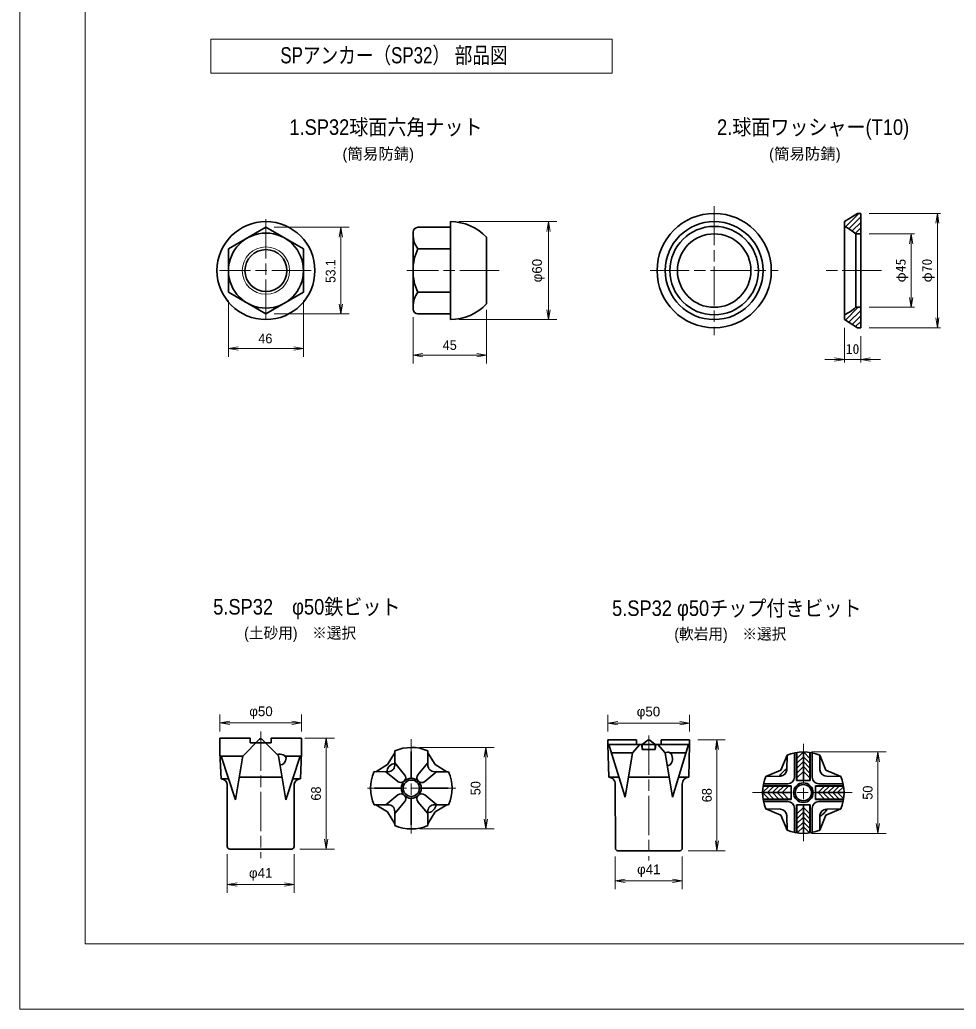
# Model space of a CAD drawing. Units: millimetres at full size, sheet at 1:2. Extents: x 0 to 1680, y 1377 to 2565.
# Drawn here: x 0 to 574, y 1377 to 1983 of the extents above; entities that cross this region are included whole.
import ezdxf
from ezdxf.enums import TextEntityAlignment as Align

# ---------------------------------------------------------------- set-up
doc = ezdxf.new("R2010")
doc.units = ezdxf.units.MM
doc.header["$LTSCALE"] = 2
doc.linetypes.add('CHAIN', pattern=[18.5, 12, -1.5, 3.5, -1.5])
for name, color, linetype, lineweight in [('1外形線', 7, 'Continuous', 35), ('2細い実線', 3, 'Continuous', 20), ('4中心線', 1, 'CHAIN', 13), ('6寸法線', 4, 'Continuous', 13), ('7 枠・タイトル', 7, 'Continuous', 13)]:
    doc.layers.add(name, color=color, linetype=linetype, lineweight=lineweight)
doc.styles.add('ＭＳ ゴシック', font='')
doc.styles.add('ＭＳ Ｐゴシック', font='')
doc.styles.get('ＭＳ ゴシック').set_extended_font_data('MS Gothic')
doc.styles.get('ＭＳ Ｐゴシック').set_extended_font_data('MS PGothic')
pattern_1 = [(45, (-412.783, 1591.053), (-1.6838, 1.6838), [])]

# ---------------------------------------------------------------- blocks, each defined once
blk = doc.blocks.new('open_arrow')
at = {"color": 0, "linetype": 'Continuous', "lineweight": -2}
blk.add_lwpolyline([(7.5, 1.25), (0, 0), (7.5, -1.25)], dxfattribs=at)

msp = doc.modelspace()

# ---------------------------------------------------------------- hatches: boundary and pattern name
at = {"layer": '2細い実線'}
h = msp.add_hatch(dxfattribs=at)
h.set_pattern_fill('USER', color=256, style=0, pattern_type=2)
h.set_pattern_definition(pattern_1)
h.paths.add_polyline_path([(505.18, 1859.469), (505.18, 1856.581, -0.0702), (512.18, 1851.969), (515.18, 1851.969), (515.18, 1864.469), (513.18, 1864.469)])
h = msp.add_hatch(dxfattribs=at)
h.set_pattern_fill('USER', color=256, style=0, pattern_type=2)
h.set_pattern_definition(pattern_1)
h.paths.add_polyline_path([(515.18, 1806.969), (512.18, 1806.969, -0.0702), (505.18, 1802.357), (505.18, 1799.469), (513.18, 1794.469), (515.18, 1794.469)])

# ---------------------------------------------------------------- linework, layer by layer
at = {"layer": '1外形線'}
for p, q in [((505.18, 1859.469), (513.18, 1864.469)), ((513.18, 1864.469), (515.18, 1864.469)), ((515.18, 1864.469), (515.18, 1794.469)), ((127.793, 1842.74), (150.793, 1856.019)), ((150.793, 1856.019), (173.793, 1842.74)), ((263.893, 1856.019), (243.893, 1856.019)), ((263.893, 1829.469), (263.893, 1859.469)), ((505.18, 1859.469), (505.18, 1799.469)), ((240.893, 1805.919), (240.893, 1853.019)), ((285.893, 1809.073), (285.893, 1849.865)), ((512.18, 1806.969), (512.18, 1851.969)), ((515.18, 1851.969), (512.18, 1851.969)), ((127.793, 1842.74), (127.793, 1816.198)), ((173.793, 1842.74), (173.793, 1816.198)), ((263.893, 1842.744), (243.893, 1842.744)), ((263.893, 1829.469), (263.893, 1799.469)), ((127.793, 1816.198), (150.793, 1802.919)), ((150.793, 1802.919), (173.793, 1816.198)), ((263.893, 1816.194), (243.893, 1816.194)), ((263.893, 1802.919), (243.893, 1802.919)), ((263.893, 1799.469), (263.893, 1802.919)), ((515.18, 1806.969), (512.18, 1806.969)), ((505.18, 1799.469), (513.18, 1794.469)), ((513.18, 1794.469), (515.18, 1794.469)), ((122.576, 1542.966), (122.576, 1533.966)), ((122.576, 1542.966), (141.076, 1542.966)), ((136.596, 1531.966), (146.889, 1542.259)), ((141.076, 1542.966), (141.076, 1539.966)), ((158.596, 1531.966), (148.303, 1542.259)), ((154.076, 1542.966), (154.076, 1539.966)), ((154.076, 1542.966), (172.576, 1542.966)), ((172.576, 1542.966), (172.576, 1533.965)), ((360.324, 1541.966), (360.324, 1538.966)), ((360.324, 1541.966), (377.824, 1541.966)), ((377.824, 1541.966), (377.824, 1538.966)), ((381.324, 1538.966), (384.688, 1541.738)), ((389.324, 1538.966), (385.96, 1541.738)), ((392.824, 1541.966), (410.324, 1541.966)), ((392.824, 1541.966), (392.824, 1538.966)), ((410.324, 1541.966), (410.324, 1538.966)), ((141.076, 1539.966), (144.596, 1539.966)), ((144.162, 1539.966), (150.99, 1539.966)), ((150.596, 1539.966), (154.076, 1539.966)), ((229.719, 1526.377), (229.71, 1535.082)), ((239.847, 1518.748), (239.847, 1534.748)), ((249.984, 1526.398), (249.975, 1535.104)), ((249.984, 1526.398), (249.975, 1535.104)), ((360.324, 1538.966), (360.824, 1518.966)), ((360.324, 1538.966), (381.324, 1538.966)), ((360.936, 1538.966), (370.834, 1506.846)), ((375.324, 1533.966), (379.824, 1538.966)), ((381.324, 1535.966), (381.074, 1538.966)), ((381.324, 1538.966), (389.324, 1538.966)), ((381.324, 1538.966), (381.324, 1536.966)), ((381.324, 1535.966), (389.324, 1535.966)), ((389.324, 1535.966), (389.574, 1538.966)), ((389.324, 1538.966), (389.324, 1536.966)), ((389.324, 1538.966), (410.324, 1538.966)), ((395.324, 1533.966), (390.824, 1538.966)), ((409.711, 1538.966), (399.822, 1506.8)), ((410.324, 1538.966), (409.824, 1518.966)), ((476.019, 1517.016), (476.019, 1534.194)), ((480.019, 1517.016), (480.019, 1534.516)), ((484.019, 1517.016), (484.019, 1534.194)), ((122.576, 1533.966), (123.414, 1517.968)), ((122.682, 1531.966), (136.596, 1531.966)), ((123.455, 1531.966), (132.093, 1505.14)), ((132.093, 1505.14), (136.669, 1532.039)), ((163.06, 1505.14), (158.478, 1532.085)), ((172.509, 1531.966), (162.48, 1531.966)), ((171.698, 1531.966), (163.06, 1505.14)), ((172.576, 1533.966), (172.041, 1517.967)), ((229.711, 1533.993), (225.306, 1526.758)), ((249.984, 1533.994), (254.389, 1526.758)), ((362.477, 1533.966), (375.324, 1533.966)), ((375.324, 1533.966), (370.834, 1506.846)), ((395.324, 1533.966), (399.822, 1506.8)), ((395.701, 1533.966), (395.324, 1533.966)), ((408.174, 1533.966), (398.342, 1533.966)), ((470.019, 1532.429), (466.231, 1523.305)), ((470.019, 1532.429), (469.877, 1523.594)), ((474.519, 1533.904), (474.519, 1519.016)), ((475.769, 1517.016), (475.769, 1534.152)), ((484.269, 1517.016), (484.269, 1534.152)), ((485.519, 1533.904), (485.519, 1519.016)), ((493.808, 1523.305), (490.019, 1532.429)), ((490.019, 1532.429), (490.162, 1523.594)), ((225.719, 1522.377), (217.013, 1522.386)), ((225.306, 1526.758), (218.089, 1522.334)), ((231.572, 1516.312), (224.277, 1522.351)), ((235.776, 1520.53), (229.713, 1527.805)), ((243.94, 1520.538), (249.987, 1527.827)), ((243.94, 1520.538), (249.987, 1527.827)), ((248.152, 1516.33), (255.435, 1522.385)), ((248.152, 1516.33), (255.435, 1522.385)), ((254.006, 1522.381), (262.711, 1522.381)), ((254.006, 1522.381), (262.711, 1522.381)), ((254.389, 1526.758), (261.606, 1522.334)), ((466.231, 1523.305), (457.106, 1519.516)), ((502.932, 1519.516), (493.808, 1523.305)), ((123.447, 1517.967), (127.963, 1517.967)), ((134.838, 1518.966), (160.314, 1518.966)), ((167.19, 1517.968), (172.041, 1517.968)), ((360.824, 1518.966), (367.099, 1518.966)), ((372.84, 1518.966), (385.324, 1518.966)), ((397.807, 1518.966), (385.324, 1518.966)), ((409.824, 1518.966), (403.562, 1518.966)), ((457.106, 1519.516), (465.942, 1519.659)), ((475.769, 1517.016), (484.269, 1517.016)), ((502.932, 1519.516), (494.097, 1519.659)), ((127.076, 1514.264), (127.076, 1476.466)), ((168.076, 1514.693), (168.076, 1476.466)), ((233.347, 1512.248), (217.347, 1512.248)), ((246.347, 1512.248), (262.347, 1512.248)), ((364.777, 1514.721), (364.84, 1475.462)), ((405.87, 1514.721), (405.808, 1475.462)), ((472.519, 1513.516), (455.341, 1513.516)), ((472.519, 1513.766), (455.383, 1513.766)), ((470.519, 1515.016), (455.632, 1515.016)), ((472.519, 1513.766), (472.519, 1505.266)), ((487.519, 1513.766), (504.655, 1513.766)), ((487.519, 1505.266), (487.519, 1513.766)), ((487.519, 1513.516), (504.697, 1513.516)), ((489.519, 1515.016), (504.407, 1515.016)), ((231.557, 1508.156), (224.269, 1502.109)), ((235.765, 1503.943), (229.711, 1496.661)), ((239.847, 1505.748), (239.847, 1489.748)), ((243.94, 1503.958), (249.987, 1496.669)), ((248.152, 1508.166), (255.435, 1502.112)), ((472.519, 1509.516), (455.019, 1509.516)), ((472.519, 1505.516), (455.341, 1505.516)), ((472.519, 1505.266), (455.383, 1505.266)), ((470.519, 1504.016), (455.632, 1504.016)), ((487.519, 1509.516), (505.019, 1509.516)), ((487.519, 1505.516), (504.697, 1505.516)), ((487.519, 1505.266), (504.655, 1505.266)), ((489.519, 1504.016), (504.407, 1504.016)), ((225.697, 1502.111), (216.992, 1502.121)), ((218.072, 1502.116), (225.302, 1497.703)), ((229.715, 1498.089), (229.715, 1489.384)), ((249.984, 1498.098), (249.975, 1489.393)), ((254.006, 1502.116), (262.711, 1502.116)), ((261.623, 1502.116), (254.393, 1497.703)), ((457.106, 1499.516), (466.231, 1495.728)), ((457.106, 1499.516), (465.942, 1499.374)), ((474.519, 1485.129), (474.519, 1500.016)), ((475.769, 1502.016), (475.769, 1484.88)), ((475.769, 1502.016), (484.269, 1502.016)), ((476.019, 1502.016), (476.019, 1484.838)), ((480.019, 1502.016), (480.019, 1484.516)), ((484.019, 1502.016), (484.019, 1484.838)), ((484.269, 1502.016), (484.269, 1484.88)), ((485.519, 1485.129), (485.519, 1500.016)), ((493.808, 1495.728), (502.932, 1499.516)), ((502.932, 1499.516), (494.097, 1499.374)), ((225.302, 1497.703), (229.719, 1490.481)), ((254.393, 1497.703), (249.976, 1490.481)), ((466.231, 1495.728), (470.019, 1486.603)), ((470.019, 1486.603), (469.876, 1495.439)), ((490.019, 1486.603), (493.808, 1495.728)), ((490.019, 1486.603), (490.162, 1495.439)), ((128.576, 1474.966), (166.576, 1474.966)), ((366.324, 1473.966), (404.324, 1473.966))]:
    msp.add_line(p, q, dxfattribs=at)
for centre, radius in [((425.392, 1829.469), 35), ((150.793, 1829.469), 30), ((425.392, 1829.469), 30), ((425.392, 1829.469), 27.1), ((150.793, 1829.469), 22.993), ((425.392, 1829.469), 22.5), ((150.793, 1829.469), 12.85), ((239.847, 1512.229), 6.14), ((239.833, 1512.263), 5), ((480.019, 1509.516), 6), ((480.019, 1509.516), 5)]:
    msp.add_circle(centre, radius, dxfattribs=at)
for centre, radius, start, end in [((243.893, 1853.019), 3, 90, 180), ((263.893, 1829.469), 30, 42.83343, 90), ((492.337, 1829.469), 30, 48.59038, 64.65267), ((255.893, 1851.744), 15, 180, 216.8699), ((271.764, 1829.469), 30.871, 154.53143, 180), ((271.764, 1829.469), 30.871, 180, 205.46857), ((255.893, 1807.194), 15, 143.1301, 180), ((263.893, 1829.469), 30, 270, 317.16657), ((243.893, 1805.919), 3, 180, 270), ((492.337, 1829.469), 30, 295.34733, 311.40962), ((147.596, 1541.552), 1, 44.99969, 135), ((385.324, 1540.966), 1, 50.51384, 129.48643), ((239.879, 1512.186), 25.043, 66.22496, 113.95856), ((382.324, 1536.966), 1, 180, 270), ((388.324, 1536.966), 1, 270, 0), ((480.019, 1509.516), 25, 66.42182, 113.57818), ((239.909, 1512.217), 25.043, 156.04142, 203.77503), ((225.719, 1526.35), 4, 269.80798, 0.37628), ((253.984, 1526.381), 4, 179.74656, 270.31486), ((239.805, 1512.26), 25.043, 336.10286, 23.83647), ((465.877, 1523.658), 4, 270.92545, 359.0752), ((494.161, 1523.658), 4, 180.92523, 269.0752), ((123.207, 1514.102), 3.873, 2.40625, 86.94202), ((172.012, 1513.979), 4, 94.39257, 169.71768), ((233.413, 1518.682), 3, 228.59997, 38.02067), ((246.307, 1518.696), 3, 138.53854, 307.95925), ((360.784, 1514.949), 4, 356.73209, 90), ((409.864, 1514.949), 4, 90, 183.26791), ((480.019, 1509.516), 25, 156.42178, 203.57818), ((470.519, 1519.016), 4, 270, 0), ((489.519, 1519.016), 4, 180, 270), ((480.019, 1509.516), 25, 336.42182, 23.57818), ((233.4, 1505.788), 3, 318.4771, 127.89781), ((246.307, 1505.801), 3, 52.04075, 221.46146), ((470.519, 1500.016), 4, 0, 90), ((489.519, 1500.016), 4, 90, 180), ((225.715, 1498.111), 4, 359.68512, 90.25342), ((253.984, 1498.116), 4, 89.68514, 180.25344), ((465.877, 1495.374), 4, 0.92524, 89.07542), ((494.161, 1495.374), 4, 90.92523, 179.0752), ((239.835, 1512.291), 25.043, 246.16352, 293.89712), ((480.019, 1509.516), 25, 246.42174, 293.57818), ((128.576, 1476.466), 1.5, 180, 270), ((166.576, 1476.466), 1.5, 270, 0), ((366.34, 1475.466), 1.5, 180, 270), ((404.308, 1475.466), 1.5, 270, 0)]:
    msp.add_arc(centre, radius, start, end, dxfattribs=at)
for centre, major_axis, ratio, start_param, end_param in [((397.021, 1530.466), (0, 3.958), 0.714598, 4.712389, 6.9089501), ((159.134, 1530.557), (-3.985, 0), 0.650921, 3.1415927, 5.1052524), ((159.134, 1530.557), (-0.483, 4.195), 0.943128, 3.082681, 4.6042421), ((397.021, 1530.466), (0, 4.345), 0.65093, 2.9974813, 4.712389), ((227.864, 1524.29), (-2.472, -2.478), 0.588796, 3.4771399, 5.9851153), ((468.322, 1521.214), (2.828, 2.828), 0.339736, 0.6931551, 2.4483994), ((251.921, 1500.259), (-2.475, -2.475), 0.588796, 0.29807, 2.8060454), ((491.717, 1497.819), (2.828, 2.828), 0.339736, 3.8347859, 5.5900302)]:
    msp.add_ellipse(centre, major_axis=major_axis, ratio=ratio, start_param=start_param, end_param=end_param, dxfattribs=at)
at = {"layer": '2細い実線'}
for p, q in [((476.019, 1530.516), (480.019, 1534.516)), ((484.019, 1530.516), (480.019, 1534.516)), ((476.019, 1527.516), (480.019, 1531.516)), ((476.019, 1524.516), (480.019, 1528.516)), ((484.019, 1527.516), (480.019, 1531.516)), ((484.019, 1524.516), (480.019, 1528.516)), ((476.019, 1521.517), (480.019, 1525.517)), ((476.019, 1518.516), (480.019, 1522.516)), ((484.019, 1521.516), (480.019, 1525.516)), ((484.019, 1518.516), (480.019, 1522.516)), ((459.019, 1513.517), (455.019, 1509.517)), ((462.019, 1513.517), (458.019, 1509.517)), ((465.019, 1513.517), (461.019, 1509.517)), ((468.019, 1513.517), (464.019, 1509.517)), ((471.019, 1513.517), (467.019, 1509.517)), ((493.019, 1513.516), (489.019, 1509.516)), ((496.019, 1513.516), (492.019, 1509.516)), ((499.019, 1513.516), (495.019, 1509.516)), ((502.019, 1513.516), (498.019, 1509.516)), ((504.741, 1513.238), (501.019, 1509.517)), ((459.019, 1505.516), (455.019, 1509.516)), ((462.019, 1505.516), (458.019, 1509.516)), ((465.019, 1505.516), (461.019, 1509.516)), ((468.019, 1505.516), (464.019, 1509.516)), ((471.019, 1505.516), (467.019, 1509.516)), ((493.019, 1505.516), (489.019, 1509.516)), ((496.019, 1505.516), (492.019, 1509.516)), ((499.019, 1505.516), (495.019, 1509.516)), ((502.019, 1505.516), (498.019, 1509.516)), ((504.741, 1505.795), (501.019, 1509.516)), ((476.019, 1496.516), (480.019, 1500.516)), ((484.019, 1496.516), (480.019, 1500.516)), ((476.019, 1493.516), (480.019, 1497.516)), ((476.019, 1490.516), (480.019, 1494.516)), ((484.019, 1493.516), (480.019, 1497.516)), ((484.019, 1490.516), (480.019, 1494.516)), ((476.019, 1487.516), (480.019, 1491.516)), ((476.298, 1484.795), (480.019, 1488.516)), ((484.019, 1487.516), (480.019, 1491.516)), ((483.741, 1484.795), (480.019, 1488.516))]:
    msp.add_line(p, q, dxfattribs=at)
msp.add_circle((150.793, 1829.469), 14.5, dxfattribs=at)
at = {"layer": '4中心線'}
for p, q in [((425.392, 1869.014), (425.392, 1789.924)), ((150.793, 1860.926), (150.793, 1797.611)), ((178.426, 1829.469), (122.325, 1829.469)), ((293.57, 1829.469), (237.041, 1829.469)), ((386.133, 1829.469), (464.651, 1829.469)), ((527.838, 1829.469), (493.968, 1829.469)), ((147.576, 1546.985), (147.576, 1469.419)), ((239.847, 1542.204), (239.847, 1484.5)), ((385.324, 1544.535), (385.324, 1468.005)), ((480.019, 1539.472), (480.019, 1479.786)), ((212.986, 1512.248), (267.198, 1512.248)), ((448.938, 1509.516), (511.475, 1509.516))]:
    msp.add_line(p, q, dxfattribs=at)
at = {"layer": '6寸法線'}
for p, q in [((520.323, 1864.469), (564.107, 1864.469)), ((562.107, 1864.469), (562.107, 1794.469)), ((155.873, 1856.019), (201.699, 1856.019)), ((196.619, 1802.919), (196.619, 1856.019)), ((268.973, 1859.469), (329.037, 1859.469)), ((323.957, 1799.469), (323.957, 1859.469)), ((520.26, 1851.969), (548.036, 1851.969)), ((546.036, 1851.969), (546.036, 1806.969)), ((127.793, 1811.118), (127.793, 1776.58)), ((173.793, 1811.118), (173.793, 1776.58)), ((155.873, 1802.919), (201.699, 1802.919)), ((285.893, 1805.493), (285.893, 1772.56)), ((520.26, 1806.969), (548.036, 1806.969)), ((240.893, 1800.839), (240.893, 1772.56)), ((268.973, 1799.469), (329.037, 1799.469)), ((505.18, 1794.389), (505.18, 1773.06)), ((515.18, 1789.389), (515.18, 1773.06)), ((520.323, 1794.469), (564.107, 1794.469)), ((127.793, 1781.66), (173.793, 1781.66)), ((240.893, 1777.64), (285.893, 1777.64)), ((493.18, 1775.06), (527.18, 1775.06)), ((122.576, 1547.046), (122.576, 1557.358)), ((172.616, 1547.046), (172.616, 1557.358)), ((360.324, 1547.046), (360.324, 1557.204)), ((410.324, 1547.046), (410.324, 1557.204)), ((122.576, 1552.278), (172.616, 1552.278)), ((360.324, 1552.124), (410.324, 1552.124)), ((174.589, 1542.966), (192.732, 1542.966)), ((187.652, 1542.966), (187.652, 1474.966)), ((415.404, 1541.966), (432.192, 1541.966)), ((427.112, 1541.966), (427.112, 1473.966)), ((244.919, 1537.229), (290.518, 1537.229)), ((285.438, 1537.229), (285.438, 1487.248)), ((485.106, 1534.497), (530.706, 1534.497)), ((525.626, 1534.497), (525.626, 1484.516)), ((244.912, 1487.248), (290.518, 1487.248)), ((485.099, 1484.516), (530.706, 1484.516)), ((171.656, 1474.966), (192.732, 1474.966)), ((409.404, 1473.966), (432.192, 1473.966)), ((127.076, 1471.84), (127.076, 1448.138)), ((168.076, 1471.84), (168.076, 1448.138)), ((364.824, 1470.386), (364.824, 1450.34)), ((405.824, 1470.386), (405.824, 1450.34)), ((364.824, 1455.42), (405.824, 1455.42)), ((127.076, 1453.218), (168.076, 1453.218))]:
    msp.add_line(p, q, dxfattribs=at)
at = {"layer": '7 枠・タイトル'}
for p, q in [((0, 2564.798), (0, 1376.798)), ((40, 2524.798), (40, 1416.798)), ((117.024, 1950.512), (117.024, 1971.311)), ((117.024, 1971.311), (362.952, 1971.311)), ((362.952, 1950.512), (362.952, 1971.311)), ((117.024, 1950.512), (362.952, 1950.512)), ((40, 1416.798), (1640, 1416.798)), ((0, 1376.798), (1680, 1376.798))]:
    msp.add_line(p, q, dxfattribs=at)

# ---------------------------------------------------------------- block references
at = {"layer": '6寸法線', "xscale": 0.8, "yscale": 0.8}
for p, rotation in [((562.107, 1864.469), 270), ((196.619, 1856.019), 270), ((323.957, 1859.469), 270), ((546.036, 1851.969), 270), ((196.619, 1802.919), 90), ((546.036, 1806.969), 90), ((323.957, 1799.469), 90), ((562.107, 1794.469), 90), ((173.793, 1781.66), 180), ((285.893, 1777.64), 180), ((505.18, 1775.06), 180), ((172.616, 1552.278), 180), ((410.324, 1552.124), 180), ((187.652, 1542.966), 270), ((427.112, 1541.966), 270), ((285.438, 1537.229), 270), ((525.626, 1534.497), 270), ((285.438, 1487.248), 90), ((525.626, 1484.516), 90), ((187.652, 1474.966), 90), ((427.112, 1473.966), 90), ((405.824, 1455.42), 180), ((168.076, 1453.218), 180)]:
    msp.add_blockref('open_arrow', p, dxfattribs=dict(at, rotation=rotation))
for p in [(127.793, 1781.66), (240.893, 1777.64), (515.18, 1775.06), (122.576, 1552.278), (360.324, 1552.124), (364.824, 1455.42), (127.076, 1453.218)]:
    msp.add_blockref('open_arrow', p, dxfattribs=at)

# ---------------------------------------------------------------- texts
at = {"layer": '6寸法線', "style": 'ＭＳ Ｐゴシック'}
for s, width, p in [('53.1', 0.95, (190.419, 1829.12)), ('φ60', 1.05, (316.854, 1829.469))]:
    msp.add_text(s, height=5.938, rotation=90, dxfattribs=dict(at, width=width)).set_placement(p, align=Align.MIDDLE_CENTER)
at = {"layer": '6寸法線'}
for s, height, style, p in [('φ45', 6.076, 'ＭＳ ゴシック', (539.636, 1829.469)), ('φ70', 6.076, 'ＭＳ ゴシック', (555.707, 1829.469)), ('50', 5.938, 'ＭＳ Ｐゴシック', (279.238, 1512.239)), ('68', 5.938, 'ＭＳ Ｐゴシック', (181.452, 1508.966)), ('68', 5.938, 'ＭＳ Ｐゴシック', (420.912, 1507.966)), ('50', 5.938, 'ＭＳ Ｐゴシック', (519.426, 1509.507))]:
    msp.add_text(s, height=height, rotation=90, dxfattribs=dict(at, style=style)).set_placement(p, align=Align.MIDDLE_CENTER)
for s, height, style, p in [('46', 5.938, 'ＭＳ Ｐゴシック', (150.444, 1787.86)), ('45', 5.938, 'ＭＳ Ｐゴシック', (263.393, 1783.84)), ('10', 6.076, 'ＭＳ ゴシック', (510.18, 1781.46))]:
    msp.add_text(s, height=height, dxfattribs=dict(at, style=style)).set_placement(p, align=Align.MIDDLE_CENTER)
at = {"layer": '6寸法線', "style": 'ＭＳ Ｐゴシック', "width": 1.05}
for s, p in [('φ50', (147.763, 1559.382)), ('φ50', (385.136, 1559.227)), ('φ41', (147.576, 1460.321)), ('φ41', (385.324, 1462.523))]:
    msp.add_text(s, height=5.938, dxfattribs=at).set_placement(p, align=Align.MIDDLE_CENTER)
at = {"layer": '7 枠・タイトル', "style": 'ＭＳ Ｐゴシック', "width": 0.8}
msp.add_text('SPアンカー（SP32） 部品図', height=9.897, dxfattribs=at).set_placement((159.63, 1953.526), align=Align.BOTTOM_LEFT)
at = {"layer": '7 枠・タイトル', "style": 'ＭＳ Ｐゴシック', "width": 0.9}
for s, p in [('1.SP32球面六角ナット', (283.496, 1917.422)), ('2.球面ワッシャー(T10)', (544.851, 1917.422))]:
    msp.add_text(s, height=9.501, dxfattribs=at).set_placement(p, align=Align.MIDDLE_RIGHT)
at = {"layer": '7 枠・タイトル', "style": 'ＭＳ Ｐゴシック'}
for p in [(219.6, 1901.075), (480.954, 1901.075)]:
    msp.add_text('(簡易防錆)', height=6.928, dxfattribs=at).set_placement(p, align=Align.MIDDLE_CENTER)
for s, height, width, p in [('5.SP32\u3000φ50鉄ビット', 9.501, 0.9, (175.824, 1623.426)), ('5.SP32 φ50チップ付きビット', 9.501, 0.9, (439.239, 1622.575)), ('(土砂用)\u3000※選択', 6.928, 0.95, (171.766, 1607.41)), ('(軟岩用)\u3000※選択', 6.928, 0.95, (435.274, 1606.816))]:
    msp.add_text(s, height=height, dxfattribs=dict(at, width=width)).set_placement(p, align=Align.MIDDLE_CENTER)

doc.saveas('drawing.dxf')
